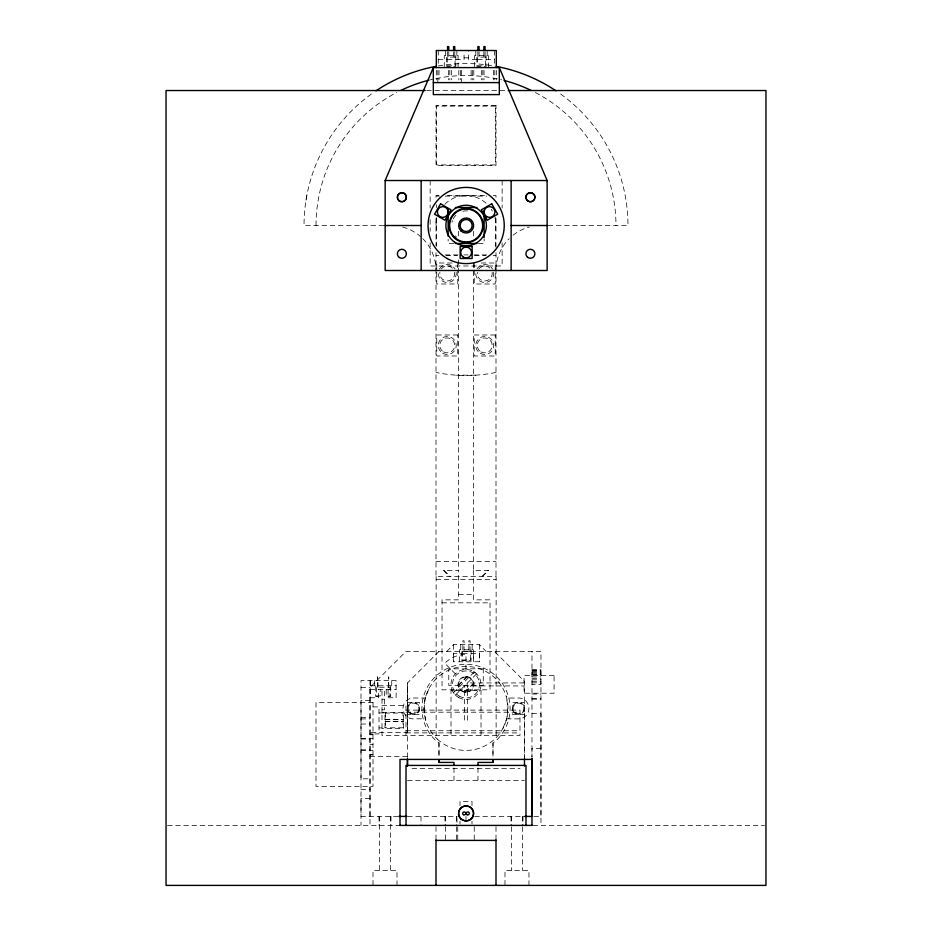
<?xml version="1.0" encoding="UTF-8"?>
<svg xmlns="http://www.w3.org/2000/svg" width="932" height="932" viewBox="0 0 932 932"><rect width="100%" height="100%" fill="white"/><g stroke="black" fill="none" stroke-linecap="round" stroke-linejoin="round"><path stroke-width="0.7" stroke-dasharray="4.66 3.5" d="M388.073 689.645L388.073 697.753L396.123 697.753L396.123 680.651L360.999 680.651L360.999 816.409L398.919 816.409M370.004 816.409L370.004 687.432L405.991 651.433L540.968 651.433L540.968 825.414M407.494 757.46L407.494 682.935L438.984 651.433M407.459 732.436L407.494 682.935L407.459 732.436L370.004 732.424M438.984 742.816L438.984 756.819L438.984 742.816L436.665 741.359A44.095 44.095 0 0 1 434.207 677.855A44.095 44.095 0 0 1 497.758 677.855A44.095 44.095 0 0 1 495.3 741.359L492.981 742.816L492.981 756.819L492.981 742.816M471.103 653.658L479.351 653.658L479.351 661.755L453.558 661.755L453.558 653.658L461.806 653.658M473.351 653.658L473.351 661.755L473.351 649.755L459.558 649.755L459.558 661.755M424.013 709.706L425.108 698.79L429 688.538M424.142 708.437L425.773 720.518M306.022 200.17L306.896 195.149M502.965 728.311L506.857 718.059L507.963 707.155L506.204 696.332M425.108 698.79L425.4 698.021L414.53 697.998A10.497 10.497 0 0 0 402.997 708.774A10.497 10.497 0 0 0 415.194 718.805L425.505 718.852M482.03 576.454L488.03 570.454M482.496 576.454L488.496 570.454L473.503 570.454L473.503 259.853M446.778 651.433L453.558 644.653L479.351 644.653L486.131 651.433M458.09 685.358L466.874 676.574M458.614 685.463L466.99 677.098M474.225 671.972L453.5 692.709L455.655 694.794L476.31 674.139L474.19 672.019M464.975 691.835L473.351 683.459M465.091 692.359L473.829 683.179M495.999 372.439L494.671 372.718A149.97 149.97 0 0 1 437.329 372.718L436.001 372.439M475.611 375.177L456.389 375.177M370.004 734.766L372.998 734.754M464.066 57.842L468.575 57.842M438.273 59.497L446.521 59.497M447.278 59.497L455.072 59.497M455.818 59.497L464.066 59.497L464.066 51.784M476.823 59.497L468.575 59.497L468.575 50.503M477.568 59.497L485.362 59.497M486.12 59.497L494.368 59.497M426.681 90.532L506.775 90.532M438.867 195.51L436.001 195.51L436.001 198.365M447.43 195.51L484.57 195.51M493.133 195.51L495.999 195.51L495.999 198.365M436.607 196.104L439.473 196.104M445.205 196.104L486.795 196.104M383.798 225.509L304.03 225.509A161.97 161.97 0 0 1 373.907 92.256M548.202 225.509L627.97 225.509A161.97 161.97 0 0 0 558.093 92.256M453.907 243.497L448.141 243.497L448.141 239.186M478.384 243.497L484.139 243.497L484.139 239.186M445.205 254.902L458.113 254.902M463.845 254.902L468.155 254.902M473.887 254.902L486.795 254.902M436.001 255.496L438.867 255.496M446.009 255.496L457.426 255.496M474.574 255.496L485.991 255.496M493.133 255.496L495.999 255.496M452.148 262.999L436.758 262.999L436.758 268.602M481.25 262.999L495.242 262.999L495.242 283.992L474.248 283.992L474.248 270M436.001 561.448L495.999 561.448M473.631 570.454L473.631 599.847L490.011 599.847L490.011 689.831L442.024 689.831L442.024 599.847L458.637 599.847L458.637 570.454L443.504 570.454L449.504 576.454M436.141 579.448L496.127 579.448M458.637 594.441L473.631 594.441M442.024 602.841L490.011 602.841M462.552 653.658L470.357 653.658M531.974 669.759L540.968 669.759M531.974 670.166L540.968 670.166M531.974 670.725L540.968 670.725M531.974 671.448L540.968 671.448M531.974 672.298L540.968 672.298M531.974 673.288L540.968 673.288M531.974 674.395L540.968 674.395M531.974 674.838L540.968 674.838M531.974 676.935L540.968 676.935M531.974 678.333L540.968 678.333M531.974 679.801L540.968 679.801M531.974 681.315L540.968 681.315M524.075 682.935L467.13 682.935L467.13 685.929L524.075 685.929M531.974 682.865L540.968 682.865L540.968 684.438L531.974 684.438M370.447 685.754L396.123 685.754M360.999 687.432L370.004 687.432M370.004 689.645L396.123 689.645M531.974 694.025L540.968 694.025M378.322 696.553L375.701 696.553L375.701 685.754M388.073 696.553L390.694 696.553L390.694 685.754M370.004 697.753L378.322 697.753L378.322 689.645M531.974 698.697L540.968 698.697M381.992 699.221L384.392 699.221M531.974 699.105L540.968 699.105M370.004 700.328L360.999 700.328L360.999 778.814L370.004 778.814M407.494 702.425L419.493 702.425L419.493 714.425L407.494 714.425M381.992 705.431L405.991 705.431L405.991 735.43M372.998 706.899L378.998 706.899L378.998 733.892L370.004 733.985M381.992 709.823L384.392 709.823L384.392 690.426L381.992 690.426L381.992 735.43L519.974 735.43L519.974 710.102L405.991 710.102M405.991 712.176L519.974 712.223M381.992 712.479L403.44 712.537L403.44 728.323L381.992 728.37M378.998 712.922L384.998 712.922L384.998 727.927L378.998 727.927M384.998 713.062L402.997 713.062L402.997 727.787L384.998 727.787M531.974 713.562L540.968 713.562L540.968 816.409L531.974 816.409M524.471 714.425L512.472 714.425L512.472 702.425L524.471 702.425L524.471 757.46L524.471 681.432L494.484 651.433M360.999 717.43L370.004 717.43M506.565 718.84L517.435 718.875A10.497 10.497 0 0 0 528.968 708.099A10.497 10.497 0 0 0 516.782 698.068L506.472 698.01M360.999 718.922L370.004 718.922M384.998 719.422L402.997 719.422M385.452 719.527L403.44 719.527M385.452 721.321L403.44 721.321M384.998 721.426L402.997 721.426M360.999 724.024L370.004 724.024M405.991 730.746L519.974 730.746M405.991 732.878L519.974 732.913M370.004 734.032L372.998 734.032M360.999 738.424L372.998 738.435M360.999 739.018L370.004 739.018M370.004 744.388L372.998 744.388M540.968 748.349L531.974 748.349L531.974 757.04L531.974 651.433M360.999 749.817L370.004 749.817M360.999 750.423L372.998 750.377M370.004 756.423L407.424 756.423M412.014 768.422L519.986 768.422M407.494 780.422L524.471 780.422M360.999 789.416L370.004 789.416M370.004 798.409L360.999 798.409L360.999 825.414M407.599 816.409L457.193 816.409M474.714 816.409L524.821 816.409M167.504 825.414L399.024 825.414M532.976 825.414L764.496 825.414M465.825 676.516L466.967 676.574M465.01 692.348L466.14 692.406M466.012 676.97L467.957 677.226M464.008 691.695L465.953 691.963M473.479 671.471L475.11 672.566M444.191 570.454L450.191 576.454M455.375 673.859L444.774 663.258A29.999 29.999 0 0 1 465.988 654.474L465.988 669.467M452.999 691.963L454.082 693.594M458.136 685.754L458.031 684.624M473.235 682.55L473.479 684.496A7.503 7.503 0 0 1 462.202 690.938A7.503 7.503 0 0 1 462.26 677.948A7.503 7.503 0 0 1 473.479 684.496M458.486 684.438L458.73 686.371M473.875 683.575L473.934 684.309M528.968 885.4L528.968 870.406L504.981 870.406L504.981 885.4M522.98 816.409L522.98 825.414M522.374 816.409L522.374 825.414M522.374 826.859L522.374 870.406M511.575 816.409L511.575 825.414M511.575 826.859L511.575 870.406M510.981 816.409L510.981 825.414M502.138 180.517L502.138 208.046M502.138 242.809L502.138 265.993L430.153 265.993L430.153 242.809M496.313 70.319L496.313 79.872M496.127 735.43L496.127 576.454L436.001 576.454L436.001 252.642M495.999 218.368L495.999 247.33M495.999 252.642L495.999 576.454M495.999 826.777L495.999 840.408M495.393 217.622L495.393 246.293M494.81 70.319L494.81 79.872M494.368 50.503L494.368 66.172M493.611 70.319L493.611 79.872M488.368 67.593L488.368 55.594L474.574 55.594L474.574 67.593M487.168 50.503L487.168 55.594M486.12 55.594L486.12 66.393L476.823 66.393L476.823 55.594M485.071 51.854L485.071 57.097M484.023 70.319L484.023 79.872M483.871 51.854L483.871 57.097M482.823 70.319L482.823 79.872M481.32 70.319L481.32 79.872M481.017 735.43L481.017 690.426L451.018 690.426L451.018 735.43M479.351 644.653L479.351 661.755M479.071 51.854L479.071 57.097M477.976 767.956L477.976 780.422M477.871 51.854L477.871 57.097M475.774 50.503L475.774 55.594M474.248 262.999L474.248 268.602M474.248 826.777L474.248 840.408M473.817 70.319L473.817 79.872M473.503 231.218L473.503 238.359M472.314 70.319L472.314 79.872M472.151 644.653L472.151 649.755M472 805.644L472 801.415L460 801.415L460 805.644M472 821.174L472 823.993M471.114 70.319L471.114 79.872M471.103 649.755L471.103 660.555L461.806 660.555L461.806 649.755M470.054 651.258L470.054 640.762L468.854 640.762L468.854 651.258M465.988 816.409L465.988 824.121M464.054 651.258L464.054 640.762L462.855 640.762L462.855 651.258M461.526 70.319L461.526 82.599M460.757 644.653L460.757 649.755M460.326 70.319L460.326 79.872M460 821.174L460 823.993M458.824 70.319L458.824 79.872M458.497 231.218L458.497 238.359M458.497 259.853L458.497 570.454M458.078 67.593L458.078 55.594L444.273 55.594L444.273 67.593M457.752 262.999L457.752 283.992L436.758 283.992L436.758 270M457.752 826.777L457.752 840.408M456.866 50.503L456.866 55.594M456.983 817.702L456.983 825.414M456.389 816.409L456.389 825.414M456.389 826.777L456.389 840.408M455.818 55.594L455.818 66.393L446.521 66.393L446.521 55.594M454.769 51.854L454.769 57.097M453.989 767.956L453.989 780.422M453.569 51.854L453.569 57.097M453.558 644.653L453.558 661.755M451.321 70.319L451.321 79.872M449.818 70.319L449.818 79.872M448.77 51.854L448.77 57.097M448.618 70.319L448.618 79.872M447.57 51.854L447.57 57.097M445.589 816.409L445.589 825.414M445.589 826.777L445.589 840.408M445.473 50.503L445.473 55.594M444.983 816.409L444.983 825.414M439.019 70.319L439.019 79.872M438.273 50.503L438.273 66.172M437.83 70.319L437.83 82.599M436.607 204.714L436.607 207.58M436.607 217.622L436.607 246.293M436.327 70.319L436.327 79.872M436.141 576.454L436.141 735.43M436.001 218.368L436.001 245.873M436.001 826.777L436.001 839.045M430.153 180.517L430.153 208.046M430.153 219.637L430.153 231.218M420.996 816.409L420.996 825.414M396.997 885.4L396.997 870.406L372.998 870.406L372.998 885.4M391.743 680.651L391.743 685.754M390.997 816.409L390.997 825.414M390.392 816.409L390.392 870.406M388.749 687.245L388.749 676.749L388.295 687.245M386.197 689.645L386.197 695.948L389.949 695.948L389.949 687.245L376.446 687.245L376.446 695.948L380.198 695.948L380.198 689.645M385.452 712.479L385.452 728.37M379.592 816.409L379.592 870.406M378.998 816.409L378.998 825.414M378.101 687.245L377.646 676.749L377.646 687.245M374.652 680.651L374.652 685.754M370.447 680.651L370.447 697.753M370.004 680.651L370.004 825.414M456.552 237.089A14.994 14.994 0 0 1 455.27 235.808M451.938 222.27A14.994 14.994 0 0 1 452.474 220.546M453.22 218.892A14.994 14.994 0 0 1 456.552 214.628M462.913 211.296A14.994 14.994 0 0 1 470.089 211.296M436.001 225.509A29.999 29.999 0 0 1 437.026 217.739M444.785 204.294A29.999 29.999 0 0 1 487.215 204.294M491.234 209.292A29.999 29.999 0 0 1 492.329 211.133M494.974 217.739A29.999 29.999 0 0 1 495.999 225.509M492.154 272.33A7.503 7.503 0 0 1 484.745 280.998A7.503 7.503 0 0 1 477.335 272.33M478.675 269.092A7.503 7.503 0 0 1 490.815 269.092M454.665 272.33A7.503 7.503 0 0 1 447.255 280.998A7.503 7.503 0 0 1 439.846 272.33M441.185 269.092A7.503 7.503 0 0 1 453.325 269.092M316.03 225.509A149.97 149.97 0 0 1 396.636 92.536M427.963 80.432A149.97 149.97 0 0 1 501.707 79.849M535.364 92.536A149.97 149.97 0 0 1 615.97 225.509M496.01 269.511A44.992 44.992 0 0 1 509.175 238.685M513.078 235.202A44.992 44.992 0 0 1 529.341 227.035M402.659 227.035A44.992 44.992 0 0 1 420.682 236.67M422.825 238.685A44.992 44.992 0 0 1 436.001 270.501M456.179 272.319A8.994 8.994 0 0 1 447.255 282.501A8.994 8.994 0 0 1 438.331 272.319M439.461 268.999A8.994 8.994 0 0 1 455.049 268.999M493.669 272.319A8.994 8.994 0 0 1 484.745 282.501A8.994 8.994 0 0 1 475.821 272.319M476.951 268.999A8.994 8.994 0 0 1 492.539 268.999M438.157 65.939A161.97 161.97 0 0 1 495.102 66.172M455.072 57.097L447.278 57.097L447.278 65.799L455.072 65.799L455.072 57.097M485.362 57.097L477.568 57.097L477.568 65.799L485.362 65.799L485.362 57.097M495.999 105.526L436.001 105.526L436.001 165.512L495.999 165.512L495.999 105.526M495.393 106.12L436.607 106.12L436.607 164.917L495.393 164.917L495.393 106.12M457.752 334.984L436.758 334.984L436.758 355.989L457.752 355.989L457.752 334.984M495.242 334.984L474.248 334.984L474.248 355.989L495.242 355.989L495.242 334.984M470.357 651.258L462.552 651.258L462.552 659.949L470.357 659.949L470.357 651.258M483.265 668.838L448.77 668.838L448.77 685.335L483.265 685.335L483.265 668.838M554.074 675.642L524.075 675.642L524.075 693.233L554.074 693.233L554.074 675.642M467.515 685.777L464.52 685.777L464.52 720.424L467.515 720.424L467.515 685.777M372.998 702.413L316.006 702.413L316.006 786.363L372.998 786.363L372.998 702.413M372.998 754.769L370.004 754.769L372.998 754.803M443.504 351.9A7.503 7.503 0 0 0 454.746 345.411A7.503 7.503 0 0 0 443.504 338.91A7.503 7.503 0 0 0 443.504 351.9M480.994 351.9A7.503 7.503 0 0 0 492.247 345.411A7.503 7.503 0 0 0 480.994 338.91A7.503 7.503 0 0 0 480.994 351.9M480.248 353.275A8.994 8.994 0 0 0 493.75 345.481A8.994 8.994 0 0 0 480.248 337.699A8.994 8.994 0 0 0 480.248 353.275M442.758 353.275A8.994 8.994 0 0 0 456.249 345.481A8.994 8.994 0 0 0 442.758 337.699A8.994 8.994 0 0 0 442.758 353.275M458.486 697.451A14.994 14.994 0 0 0 480.982 684.461A14.994 14.994 0 0 0 458.486 671.471A14.994 14.994 0 0 0 458.486 697.451M461.189 690.81A7.945 7.945 0 0 0 473.875 685.439A7.945 7.945 0 0 0 462.889 677.145A7.945 7.945 0 0 0 461.189 690.81M514.511 712.933A6 6 0 0 0 524.355 709.613A6 6 0 0 0 516.561 702.74A6 6 0 0 0 514.511 712.933M409.87 713.213A6 6 0 0 0 419.447 709.17A6 6 0 0 0 411.163 702.903A6 6 0 0 0 409.87 713.213M437.201 739.006A41.998 41.998 0 0 0 506.857 718.059A41.998 41.998 0 0 0 453.896 668.209A41.998 41.998 0 0 0 437.201 739.006M459.231 696.122A13.502 13.502 0 0 0 479.479 684.438A13.502 13.502 0 0 0 459.231 672.741A13.502 13.502 0 0 0 459.231 696.122M410.791 713.108A5.394 5.394 0 0 0 418.887 708.425A5.394 5.394 0 0 0 410.791 703.753A5.394 5.394 0 0 0 410.791 713.108M515.78 713.108A5.394 5.394 0 0 0 523.877 708.425A5.394 5.394 0 0 0 515.78 703.753A5.394 5.394 0 0 0 515.78 713.108"/><path stroke-width="1.4" d="M438.984 762.423L438.984 759.615L438.984 762.423L453.989 762.423L453.989 765.184M492.981 762.423L492.981 759.615L492.981 762.423L477.976 762.423L477.976 765.184M524.471 766.069L524.471 758.578M531.974 758.485L531.974 816.409L524.739 816.409M385.161 180.517L433.322 67.593L499.319 67.593L547.131 180.517L547.131 270.501L385.161 270.501L385.161 180.517L547.131 180.517M433.322 82.599L499.319 82.599M425.225 90.532L166.047 90.532L166.047 885.4L765.953 885.4L765.953 90.532L508.231 90.532M455.34 207.51L476.939 207.51M385.161 225.509L421.148 225.509M511.132 225.509L547.131 225.509M455.34 243.497L476.939 243.497M531.986 759.417L400.014 759.417L400.014 825.414M398.919 816.409L406.83 816.409M399.746 825.414L532.335 825.414M436.001 840.408L495.999 840.408M407.424 759.242L407.447 766.29M531.974 758.52L531.986 825.414M525.986 825.414L525.986 765.417L406.014 765.417L406.014 825.414M511.132 180.517L511.132 270.501M499.319 67.593L499.319 94.598L433.322 94.598L433.322 67.593M496.313 67.593L496.313 50.503L436.327 50.503L436.327 67.593M495.999 839.697L495.999 885.4M485.071 50.538L485.071 46.6L483.871 46.6L483.871 50.538M484.139 210.387L484.139 237.742M479.071 50.538L479.071 46.6L477.871 46.6L477.871 50.538M454.769 50.538L454.769 46.6L453.569 46.6L453.569 50.538M448.77 50.538L448.77 46.6L447.57 46.6L447.57 50.538M448.141 208.943L448.141 236.297M436.001 839.697L436.001 885.4M421.148 180.517L421.148 270.501M407.494 758.904L407.494 766.069M400.923 90.381A149.97 149.97 0 0 1 427.963 80.432M504.037 80.432A149.97 149.97 0 0 1 531.077 90.381M376.015 90.823A161.97 161.97 0 0 1 435.652 66.405M496.348 66.405A161.97 161.97 0 0 1 555.985 90.823M440.568 203.817L434.568 214.197L444.96 220.197L450.96 209.805L440.568 203.817M472.64 817.166C470.008 822.036 462.284 822.036 459.651 817.166A7.421 7.363 -90 0 1 459.651 809.663C462.284 804.794 470.008 804.794 472.64 809.663A7.468 7.409 -90 0 1 472.64 817.166M491.712 203.817L481.331 209.805L487.331 220.197L497.711 214.197L491.712 203.817M472.14 246.502L460.14 246.502L460.14 258.502L472.14 258.502L472.14 246.502M398.943 200.636A4.497 4.497 0 0 0 406.294 198.085A4.497 4.497 0 0 0 400.399 192.982A4.497 4.497 0 0 0 398.943 200.636A4.497 4.497 0 0 0 406.294 198.073A4.497 4.497 0 0 0 400.399 192.982A4.497 4.497 0 0 0 398.943 200.636M527.465 257.174A4.497 4.497 0 0 0 534.828 254.622A4.497 4.497 0 0 0 528.933 249.52A4.497 4.497 0 0 0 527.465 257.174M399.35 257.5A4.497 4.497 0 0 0 406.364 254.11A4.497 4.497 0 0 0 399.921 249.729A4.497 4.497 0 0 0 399.35 257.5M527.873 200.963A4.497 4.497 0 0 0 534.898 197.561A4.497 4.497 0 0 0 528.444 193.18A4.497 4.497 0 0 0 527.873 200.951A4.497 4.497 0 0 0 534.898 197.561A4.497 4.497 0 0 0 528.444 193.18A4.497 4.497 0 0 0 527.873 200.963M463.449 814.708A1.503 1.503 0 0 0 465.697 813.415A1.503 1.503 0 0 0 463.449 812.11A1.503 1.503 0 0 0 463.449 814.708M467.048 814.708A1.503 1.503 0 0 0 469.297 813.415A1.503 1.503 0 0 0 467.048 812.11A1.503 1.503 0 0 0 467.048 814.708M460.699 818.715A7.503 7.491 0 0 0 473.246 815.349A7.503 7.491 0 0 0 464.066 806.168A7.503 7.491 0 0 0 460.699 818.715M462.004 229.843A6 6 0 0 0 471.976 226.919A6 6 0 0 0 464.451 219.742A6 6 0 0 0 462.004 229.843M460.967 230.926A7.503 7.503 0 0 0 473.433 227.268A7.503 7.503 0 0 0 464.031 218.309A7.503 7.503 0 0 0 460.967 230.926M454.758 237.439A16.496 16.496 0 0 0 482.17 229.4A16.496 16.496 0 0 0 461.491 209.677A16.496 16.496 0 0 0 454.758 237.439M457.589 240.316A17.102 17.102 0 0 0 483.242 225.509A17.102 17.102 0 0 0 457.589 210.702A17.102 17.102 0 0 0 457.589 240.316M486.819 216.678A5.394 5.394 0 0 0 494.915 212.007A5.394 5.394 0 0 0 486.819 207.335A5.394 5.394 0 0 0 486.819 216.678M440.067 216.678A5.394 5.394 0 0 0 448.164 212.007A5.394 5.394 0 0 0 440.067 207.335A5.394 5.394 0 0 0 440.067 216.678M454.525 242.087A20.248 20.248 0 0 0 486.318 227.268A20.248 20.248 0 0 0 457.589 207.149A20.248 20.248 0 0 0 454.525 242.087M447.092 258.49A38.096 38.096 0 0 0 504.235 225.509A38.096 38.096 0 0 0 447.092 192.516A38.096 38.096 0 0 0 447.092 258.49M462.668 256.638A5.394 5.394 0 0 0 471.464 253.434A5.394 5.394 0 0 0 464.299 247.423A5.394 5.394 0 0 0 462.668 256.638"/></g></svg>
